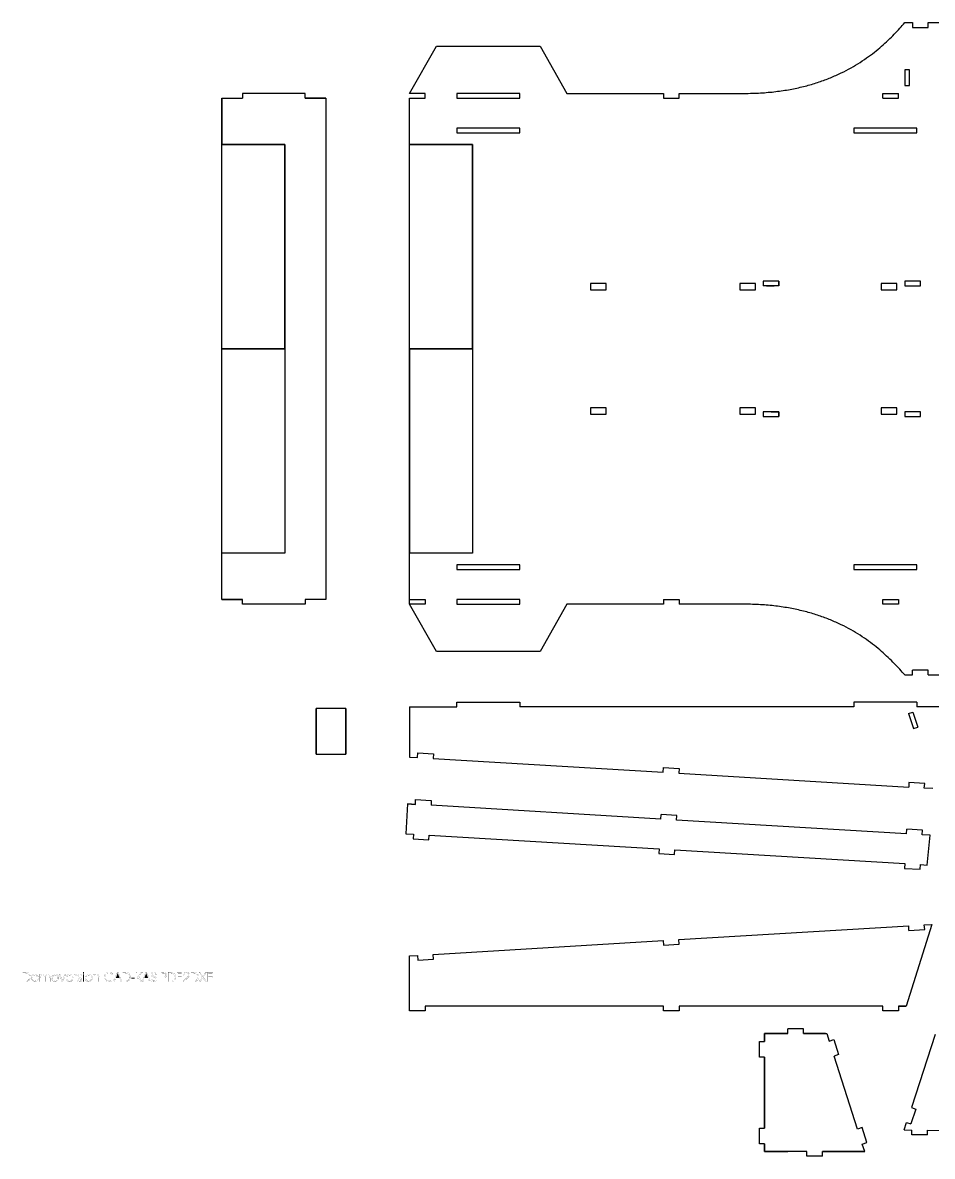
# Model space of a CAD drawing. Header units: metres. Extents: x -3.6 to 32, y 0.5 to 46.5.
# Drawn here: x -3.61 to 19.17, y 0.5 to 28.9 of the extents above; entities that cross this region are included whole.
import ezdxf

# ---------------------------------------------------------------- set-up
doc = ezdxf.new("R2010")
doc.units = ezdxf.units.M
doc.linetypes.add('AUSGEZOGEN', pattern=[0])
doc.layers.get('0').update_dxf_attribs({"linetype": 'AUSGEZOGEN'})

msp = doc.modelspace()

# ---------------------------------------------------------------- linework, layer by layer
for points in [[(14.46, 27.124), (14.565, 27.124), (14.565, 27.124), (14.617, 27.126), (14.617, 27.126), (14.668, 27.127), (14.668, 27.127), (14.718, 27.129), (14.718, 27.129), (14.768, 27.131), (14.768, 27.131), (14.818, 27.132), (14.818, 27.132), (14.868, 27.136), (14.868, 27.136), (14.918, 27.139), (14.918, 27.139), (14.967, 27.142), (14.967, 27.142), (15.015, 27.146), (15.015, 27.146), (15.063, 27.151), (15.063, 27.151), (15.112, 27.154), (15.112, 27.154), (15.158, 27.159), (15.158, 27.159), (15.205, 27.164), (15.205, 27.164), (15.252, 27.169), (15.252, 27.169), (15.298, 27.176), (15.298, 27.176), (15.343, 27.181), (15.343, 27.181), (15.39, 27.187), (15.39, 27.187), (15.435, 27.194), (15.435, 27.194), (15.48, 27.201), (15.48, 27.201), (15.523, 27.209), (15.523, 27.209), (15.568, 27.216), (15.568, 27.216), (15.612, 27.224), (15.612, 27.224), (15.655, 27.232), (15.655, 27.232), (15.697, 27.241), (15.697, 27.241), (15.74, 27.249), (15.74, 27.249), (15.782, 27.257), (15.782, 27.257), (15.823, 27.267), (15.823, 27.267), (15.865, 27.277), (15.865, 27.277), (15.907, 27.287), (15.907, 27.287), (15.947, 27.297), (15.947, 27.297), (15.988, 27.307), (15.988, 27.307), (16.028, 27.317), (16.028, 27.317), (16.067, 27.329), (16.067, 27.329), (16.107, 27.339), (16.107, 27.339), (16.145, 27.351), (16.145, 27.351), (16.185, 27.362), (16.185, 27.362), (16.223, 27.374), (16.223, 27.374), (16.26, 27.386), (16.26, 27.386), (16.298, 27.397), (16.298, 27.397), (16.335, 27.411), (16.335, 27.411), (16.373, 27.422), (16.373, 27.422), (16.41, 27.436), (16.41, 27.436), (16.445, 27.449), (16.445, 27.449), (16.482, 27.462), (16.482, 27.462), (16.518, 27.476), (16.518, 27.476), (16.553, 27.489), (16.553, 27.489), (16.588, 27.504), (16.588, 27.504), (16.623, 27.517), (16.623, 27.517), (16.657, 27.532), (16.657, 27.532), (16.692, 27.546), (16.692, 27.546), (16.725, 27.561), (16.725, 27.561), (16.758, 27.576), (16.758, 27.576), (16.825, 27.606), (16.825, 27.606), (16.888, 27.636), (16.888, 27.636), (16.953, 27.667), (16.953, 27.667), (17.015, 27.699), (17.015, 27.699), (17.077, 27.732), (17.077, 27.732), (17.137, 27.766), (17.137, 27.766), (17.195, 27.799), (17.195, 27.799), (17.252, 27.834), (17.252, 27.834), (17.308, 27.867), (17.308, 27.867), (17.363, 27.902), (17.363, 27.902), (17.418, 27.937), (17.418, 27.937), (17.472, 27.974), (17.472, 27.974), (17.523, 28.011), (17.523, 28.011), (17.575, 28.046), (17.575, 28.046), (17.625, 28.082), (17.625, 28.082), (17.673, 28.119), (17.673, 28.119), (17.722, 28.157), (17.722, 28.157), (17.768, 28.194), (17.768, 28.194), (17.813, 28.232), (17.813, 28.232), (17.858, 28.269), (17.858, 28.269), (17.903, 28.307), (17.903, 28.307), (17.945, 28.344), (17.945, 28.344), (17.987, 28.382), (17.987, 28.382), (18.028, 28.419), (18.028, 28.419), (18.068, 28.457), (18.068, 28.457), (18.108, 28.496), (18.108, 28.496), (18.147, 28.532), (18.147, 28.532), (18.183, 28.569), (18.183, 28.569), (18.22, 28.607), (18.22, 28.607), (18.255, 28.644), (18.255, 28.644), (18.29, 28.681), (18.29, 28.681), (18.325, 28.717), (18.325, 28.717), (18.358, 28.754), (18.358, 28.754), (18.39, 28.789), (18.39, 28.789), (18.422, 28.826), (18.422, 28.826), (18.453, 28.861), (18.453, 28.861), (18.483, 28.896)], [(18.483, 28.896), (18.68, 28.896)], [(18.68, 28.777), (19.073, 28.777), (19.073, 28.777), (19.073, 28.896)], [(18.68, 28.896), (18.68, 28.777)], [(19.073, 28.896), (22.603, 28.896), (22.603, 28.896), (22.603, 28.777)], [(6.082, 27.124), (6.753, 28.304), (6.753, 28.304), (9.348, 28.304), (9.348, 28.304), (10.018, 27.124)], [(18.483, 27.714), (18.483, 27.321), (18.483, 27.321), (18.602, 27.321)], [(18.602, 27.714), (18.483, 27.714)], [(18.602, 27.321), (18.602, 27.714)], [(1.382, 27.006), (1.893, 27.006)], [(1.382, 27.006), (1.893, 27.006)], [(2.957, 20.726), (2.957, 25.844), (2.957, 25.844), (1.382, 25.844), (1.382, 25.844), (1.382, 27.006), (1.382, 27.006), (1.382, 25.844)], [(3.468, 27.006), (3.468, 27.124), (3.468, 27.124), (1.893, 27.124), (1.893, 27.124), (1.893, 27.006)], [(3.98, 27.006), (3.98, 14.447), (3.98, 14.447), (3.468, 14.447)], [(3.98, 27.006), (3.98, 14.447), (3.98, 14.447), (3.468, 14.447)], [(3.468, 27.006), (3.98, 27.006), (3.98, 27.006), (3.468, 27.006), (3.468, 27.006)], [(6.082, 27.006), (6.475, 27.006), (6.475, 27.006), (6.475, 27.124), (6.475, 27.124), (6.082, 27.124)], [(7.657, 20.726), (7.657, 25.844), (7.657, 25.844), (6.082, 25.844), (6.082, 25.844), (6.082, 27.006)], [(7.263, 27.006), (8.838, 27.006), (8.838, 27.006), (8.838, 27.124), (8.838, 27.124), (7.263, 27.124), (7.263, 27.124), (7.263, 27.006)], [(10.018, 27.124), (12.437, 27.124)], [(12.437, 27.124), (12.437, 27.006)], [(12.437, 27.006), (12.83, 27.006)], [(12.83, 27.006), (12.83, 27.124)], [(12.83, 27.124), (14.46, 27.124)], [(17.93, 27.006), (17.93, 27.124), (17.93, 27.124), (18.323, 27.124)], [(17.93, 27.006), (18.323, 27.006)], [(18.323, 27.006), (18.323, 27.124)], [(7.263, 26.139), (8.838, 26.139), (8.838, 26.139), (8.838, 26.257), (8.838, 26.257), (7.263, 26.257), (7.263, 26.257), (7.263, 26.139)], [(17.21, 26.139), (18.785, 26.139), (18.785, 26.139), (18.785, 26.257), (18.785, 26.257), (17.21, 26.257), (17.21, 26.257), (17.21, 26.139)], [(2.957, 20.726), (2.957, 25.844), (2.957, 25.844), (1.382, 25.844)], [(1.382, 20.726), (1.382, 25.844), (1.382, 25.844), (2.957, 25.844), (2.957, 25.844), (2.957, 20.726), (2.957, 20.726), (1.382, 20.726), (1.382, 20.726), (1.382, 25.844), (1.382, 25.844), (2.957, 25.844), (2.957, 25.844), (2.957, 20.726), (2.957, 20.726), (1.382, 20.726), (1.382, 20.726)], [(7.657, 20.726), (7.657, 25.844), (7.657, 25.844), (6.082, 25.844)], [(6.082, 20.726), (6.082, 25.844), (6.082, 25.844), (7.657, 25.844), (7.657, 25.844), (7.657, 20.726), (7.657, 20.726), (6.082, 20.726), (6.082, 20.726), (6.082, 25.844), (6.082, 25.844), (7.657, 25.844), (7.657, 25.844), (7.657, 20.726), (7.657, 20.726), (6.082, 20.726), (6.082, 20.726), (6.082, 15.609)], [(10.61, 22.202), (11.003, 22.202), (11.003, 22.202), (11.003, 22.361), (11.003, 22.361), (10.61, 22.361), (10.61, 22.361), (10.61, 22.202)], [(14.35, 22.202), (14.743, 22.202), (14.743, 22.202), (14.743, 22.361), (14.743, 22.361), (14.35, 22.361), (14.35, 22.361), (14.35, 22.202)], [(15.333, 22.419), (15.333, 22.301), (15.333, 22.301), (14.94, 22.301)], [(15.333, 22.301), (15.333, 22.419), (15.333, 22.419), (14.94, 22.419), (14.94, 22.419), (14.94, 22.301)], [(15.215, 22.301), (15.018, 22.301), (15.018, 22.301), (15.215, 22.301), (15.215, 22.301)], [(15.333, 22.301), (15.333, 22.419)], [(17.893, 22.202), (18.287, 22.202), (18.287, 22.202), (18.287, 22.361), (18.287, 22.361), (17.893, 22.361), (17.893, 22.361), (17.893, 22.202)], [(18.483, 22.301), (18.877, 22.301), (18.877, 22.301), (18.877, 22.419), (18.877, 22.419), (18.483, 22.419), (18.483, 22.419), (18.483, 22.301)], [(2.957, 20.726), (2.957, 15.609), (2.957, 15.609), (1.382, 15.609)], [(2.957, 20.726), (2.957, 15.609), (2.957, 15.609), (1.382, 15.609)], [(1.382, 15.609), (1.382, 20.726), (1.382, 20.726), (2.957, 20.726), (2.957, 20.726), (2.957, 15.609), (2.957, 15.609), (1.382, 15.609), (1.382, 15.609), (1.382, 20.726), (1.382, 20.726), (2.957, 20.726), (2.957, 20.726), (2.957, 15.609), (2.957, 15.609), (1.382, 15.609), (1.382, 15.609)], [(7.657, 20.726), (7.657, 15.609), (7.657, 15.609), (6.082, 15.609)], [(7.657, 20.726), (7.657, 15.609), (7.657, 15.609), (6.082, 15.609)], [(6.082, 20.726), (7.657, 20.726), (7.657, 20.726), (7.657, 15.609), (7.657, 15.609), (6.082, 15.609), (6.082, 15.609), (6.082, 20.726), (6.082, 20.726), (7.657, 20.726), (7.657, 20.726), (7.657, 15.609), (7.657, 15.609), (6.082, 15.609)], [(10.61, 19.092), (11.003, 19.092), (11.003, 19.092), (11.003, 19.251), (11.003, 19.251), (10.61, 19.251), (10.61, 19.251), (10.61, 19.092)], [(14.35, 19.092), (14.743, 19.092), (14.743, 19.092), (14.743, 19.251), (14.743, 19.251), (14.35, 19.251), (14.35, 19.251), (14.35, 19.092)], [(14.94, 19.034), (15.333, 19.034), (15.333, 19.034), (15.333, 19.152), (15.333, 19.152), (14.94, 19.152), (14.94, 19.152), (14.94, 19.034)], [(15.333, 19.152), (15.137, 19.152), (15.137, 19.152), (15.333, 19.152), (15.333, 19.152), (15.333, 19.034), (15.333, 19.034), (15.333, 19.152), (15.333, 19.152)], [(17.893, 19.092), (18.287, 19.092), (18.287, 19.092), (18.287, 19.251), (18.287, 19.251), (17.893, 19.251), (17.893, 19.251), (17.893, 19.092)], [(18.483, 19.034), (18.877, 19.034), (18.877, 19.034), (18.877, 19.152), (18.877, 19.152), (18.483, 19.152), (18.483, 19.152), (18.483, 19.034)], [(1.382, 14.447), (1.382, 15.609)], [(1.382, 14.447), (1.382, 15.609)], [(6.082, 14.329), (6.082, 15.609)], [(7.263, 15.196), (8.838, 15.196), (8.838, 15.196), (8.838, 15.312), (8.838, 15.312), (7.263, 15.312), (7.263, 15.312), (7.263, 15.196)], [(17.21, 15.196), (18.785, 15.196), (18.785, 15.196), (18.785, 15.312), (18.785, 15.312), (17.21, 15.312), (17.21, 15.312), (17.21, 15.196)], [(1.893, 14.447), (1.382, 14.447), (1.382, 14.447), (1.893, 14.447), (1.893, 14.447)], [(3.468, 14.329), (1.893, 14.329), (1.893, 14.329), (1.893, 14.447)], [(3.468, 14.447), (3.468, 14.329)], [(6.082, 14.447), (6.475, 14.447), (6.475, 14.447), (6.475, 14.329)], [(10.018, 14.329), (9.348, 13.147), (9.348, 13.147), (6.753, 13.147), (6.753, 13.147), (6.082, 14.329)], [(6.475, 14.329), (6.082, 14.329)], [(7.263, 14.329), (8.838, 14.329), (8.838, 14.329), (8.838, 14.447), (8.838, 14.447), (7.263, 14.447), (7.263, 14.447), (7.263, 14.329)], [(12.437, 14.447), (12.437, 14.329), (12.437, 14.329), (10.018, 14.329)], [(12.437, 14.447), (12.83, 14.447), (12.83, 14.447), (12.83, 14.329)], [(18.483, 12.557), (18.453, 12.592), (18.453, 12.592), (18.422, 12.627), (18.422, 12.627), (18.39, 12.662), (18.39, 12.662), (18.358, 12.699), (18.358, 12.699), (18.325, 12.736), (18.325, 12.736), (18.29, 12.772), (18.29, 12.772), (18.255, 12.809), (18.255, 12.809), (18.22, 12.846), (18.22, 12.846), (18.183, 12.882), (18.183, 12.882), (18.147, 12.921), (18.147, 12.921), (18.108, 12.957), (18.108, 12.957), (18.068, 12.996), (18.068, 12.996), (18.028, 13.032), (18.028, 13.032), (17.987, 13.071), (17.987, 13.071), (17.945, 13.109), (17.945, 13.109), (17.903, 13.146), (17.903, 13.146), (17.858, 13.184), (17.858, 13.184), (17.813, 13.221), (17.813, 13.221), (17.768, 13.259), (17.768, 13.259), (17.722, 13.296), (17.722, 13.296), (17.673, 13.332), (17.673, 13.332), (17.625, 13.369), (17.625, 13.369), (17.575, 13.406), (17.575, 13.406), (17.523, 13.442), (17.523, 13.442), (17.472, 13.479), (17.472, 13.479), (17.418, 13.514), (17.418, 13.514), (17.363, 13.551), (17.363, 13.551), (17.308, 13.586), (17.308, 13.586), (17.252, 13.619), (17.252, 13.619), (17.195, 13.654), (17.195, 13.654), (17.137, 13.687), (17.137, 13.687), (17.077, 13.721), (17.077, 13.721), (17.015, 13.752), (17.015, 13.752), (16.953, 13.786), (16.953, 13.786), (16.888, 13.816), (16.888, 13.816), (16.825, 13.847), (16.825, 13.847), (16.758, 13.877), (16.758, 13.877), (16.725, 13.892), (16.725, 13.892), (16.692, 13.907), (16.692, 13.907), (16.657, 13.921), (16.657, 13.921), (16.623, 13.936), (16.623, 13.936), (16.588, 13.949), (16.588, 13.949), (16.553, 13.964), (16.553, 13.964), (16.518, 13.977), (16.518, 13.977), (16.482, 13.991), (16.482, 13.991), (16.445, 14.004), (16.445, 14.004), (16.41, 14.017), (16.41, 14.017), (16.373, 14.029), (16.373, 14.029), (16.335, 14.042), (16.335, 14.042), (16.298, 14.054), (16.298, 14.054), (16.26, 14.067), (16.26, 14.067), (16.223, 14.079), (16.223, 14.079), (16.185, 14.091), (16.185, 14.091), (16.145, 14.102), (16.145, 14.102), (16.107, 14.114), (16.107, 14.114), (16.067, 14.124), (16.067, 14.124), (16.028, 14.136), (16.028, 14.136), (15.988, 14.146), (15.988, 14.146), (15.947, 14.156), (15.947, 14.156), (15.907, 14.166), (15.907, 14.166), (15.865, 14.176), (15.865, 14.176), (15.823, 14.186), (15.823, 14.186), (15.782, 14.194), (15.782, 14.194), (15.74, 14.204), (15.74, 14.204), (15.697, 14.212), (15.697, 14.212), (15.655, 14.221), (15.655, 14.221), (15.612, 14.229), (15.612, 14.229), (15.568, 14.237), (15.568, 14.237), (15.523, 14.244), (15.523, 14.244), (15.48, 14.251), (15.48, 14.251), (15.435, 14.259), (15.435, 14.259), (15.39, 14.266), (15.39, 14.266), (15.343, 14.271), (15.343, 14.271), (15.298, 14.277), (15.298, 14.277), (15.252, 14.282), (15.252, 14.282), (15.205, 14.289), (15.205, 14.289), (15.158, 14.294), (15.158, 14.294), (15.112, 14.299), (15.112, 14.299), (15.063, 14.302), (15.063, 14.302), (15.015, 14.307), (15.015, 14.307), (14.967, 14.311), (14.967, 14.311), (14.918, 14.314), (14.918, 14.314), (14.868, 14.317), (14.868, 14.317), (14.818, 14.321), (14.818, 14.321), (14.768, 14.322), (14.768, 14.322), (14.718, 14.324), (14.718, 14.324), (14.668, 14.326), (14.668, 14.326), (14.617, 14.327), (14.617, 14.327), (14.565, 14.327), (14.565, 14.327), (14.513, 14.329), (14.513, 14.329), (12.83, 14.329)], [(17.93, 14.447), (18.323, 14.447)], [(18.323, 14.329), (17.93, 14.329), (17.93, 14.329), (17.93, 14.447)], [(18.323, 14.447), (18.323, 14.329)], [(18.483, 12.557), (18.68, 12.557), (18.68, 12.557), (18.68, 12.676)], [(19.073, 12.557), (19.073, 12.676), (19.073, 12.676), (18.68, 12.676)], [(19.073, 12.557), (22.603, 12.557)], [(4.488, 11.719), (3.742, 11.719)], [(4.488, 11.719), (3.742, 11.719), (3.742, 11.719), (3.742, 10.577), (3.742, 10.577), (3.742, 11.719)], [(4.488, 10.577), (4.488, 11.719), (4.488, 11.719), (4.488, 10.577), (4.488, 10.577)], [(6.082, 11.761), (7.263, 11.761), (7.263, 11.761), (7.263, 11.879)], [(6.082, 11.761), (6.082, 10.501)], [(7.263, 11.879), (8.838, 11.879)], [(8.838, 11.879), (8.838, 11.761)], [(17.21, 11.761), (8.838, 11.761)], [(18.785, 11.879), (17.21, 11.879), (17.21, 11.879), (17.21, 11.761)], [(18.785, 11.879), (18.785, 11.761)], [(27.158, 11.761), (18.785, 11.761)], [(18.577, 11.591), (18.688, 11.627), (18.688, 11.627), (18.81, 11.254)], [(18.577, 11.591), (18.698, 11.217), (18.698, 11.217), (18.81, 11.254)], [(3.742, 10.577), (4.488, 10.577)], [(3.742, 10.577), (4.488, 10.577)], [(6.082, 10.501), (6.278, 10.489), (6.278, 10.489), (6.285, 10.607)], [(6.285, 10.607), (6.678, 10.582)], [(6.678, 10.582), (6.672, 10.466)], [(6.672, 10.466), (12.43, 10.119)], [(12.43, 10.119), (12.437, 10.236)], [(12.437, 10.236), (12.83, 10.212), (12.83, 10.212), (12.823, 10.096)], [(12.823, 10.096), (18.582, 9.749)], [(19.187, 9.712), (18.973, 9.724), (18.973, 9.724), (18.982, 9.842), (18.982, 9.842), (18.588, 9.866), (18.588, 9.866), (18.582, 9.749)], [(6.225, 9.317), (6.232, 9.436)], [(6.232, 9.436), (6.625, 9.411)], [(6.625, 9.411), (6.618, 9.294)], [(6.028, 9.329), (5.983, 8.582)], [(6.028, 9.329), (6.225, 9.317), (6.225, 9.317), (6.035, 9.329)], [(12.377, 8.947), (6.618, 9.294)], [(12.377, 8.947), (12.383, 9.064)], [(12.768, 8.924), (12.777, 9.041), (12.777, 9.041), (12.383, 9.064)], [(18.527, 8.577), (12.768, 8.924)], [(5.983, 8.582), (5.99, 8.582)], [(5.99, 8.582), (6.18, 8.571), (6.18, 8.571), (6.173, 8.452)], [(6.565, 8.429), (6.573, 8.547)], [(6.573, 8.547), (12.332, 8.201)], [(18.527, 8.577), (18.535, 8.694)], [(18.92, 8.552), (18.927, 8.671), (18.927, 8.671), (18.535, 8.694)], [(19.045, 7.796), (19.117, 8.541), (19.117, 8.541), (18.92, 8.552)], [(6.173, 8.452), (6.565, 8.429)], [(12.332, 8.201), (12.323, 8.082)], [(12.323, 8.082), (12.717, 8.059)], [(12.717, 8.059), (12.723, 8.177)], [(12.723, 8.177), (18.482, 7.831)], [(18.482, 7.831), (18.475, 7.712)], [(18.475, 7.712), (18.868, 7.689), (18.868, 7.689), (18.875, 7.806)], [(18.875, 7.806), (19.045, 7.796)], [(19.045, 7.796), (19.037, 7.797)], [(12.823, 5.929), (18.582, 6.276)], [(19.16, 6.311), (18.52, 4.262)], [(18.588, 6.157), (18.582, 6.276)], [(18.982, 6.181), (18.973, 6.299), (18.973, 6.299), (19.16, 6.311)], [(18.588, 6.157), (18.982, 6.181)], [(6.672, 5.559), (12.43, 5.906)], [(12.43, 5.906), (12.437, 5.787), (12.437, 5.787), (12.83, 5.811)], [(12.83, 5.811), (12.823, 5.929)], [(6.082, 5.522), (6.278, 5.534), (6.278, 5.534), (6.285, 5.417)], [(6.082, 4.262), (6.082, 5.522)], [(6.285, 5.417), (6.678, 5.441)], [(6.678, 5.441), (6.672, 5.559)], [(6.475, 4.144), (6.082, 4.144), (6.082, 4.144), (6.082, 4.262)], [(12.437, 4.262), (6.475, 4.262)], [(6.475, 4.262), (6.475, 4.144)], [(12.437, 4.144), (12.437, 4.262)], [(12.83, 4.262), (12.83, 4.144), (12.83, 4.144), (12.437, 4.144)], [(17.93, 4.262), (12.83, 4.262)], [(17.93, 4.144), (17.93, 4.262)], [(18.323, 4.262), (18.323, 4.144)], [(18.52, 4.262), (18.323, 4.262), (18.323, 4.262), (18.52, 4.262), (18.52, 4.262)], [(18.323, 4.144), (17.93, 4.144)], [(15.553, 3.574), (15.553, 3.692)], [(15.947, 3.574), (15.947, 3.692), (15.947, 3.692), (15.553, 3.692)], [(15.553, 3.574), (14.967, 3.574), (14.967, 3.574), (15.553, 3.574), (15.553, 3.574)], [(14.967, 3.574), (14.967, 3.377), (14.967, 3.377), (14.967, 3.574), (14.967, 3.574)], [(16.497, 3.574), (15.947, 3.574), (15.947, 3.574), (16.533, 3.574)], [(16.533, 3.574), (16.593, 3.387), (16.593, 3.387), (16.707, 3.424)], [(16.707, 3.424), (16.827, 3.049)], [(19.247, 3.554), (18.648, 1.721)], [(14.848, 3.377), (14.967, 3.377)], [(14.848, 2.984), (14.848, 3.377)], [(14.967, 2.984), (14.848, 2.984)], [(14.967, 2.984), (14.967, 1.209), (14.967, 1.209), (14.967, 2.984), (14.967, 2.984)], [(16.827, 3.049), (16.713, 3.012)], [(17.3, 1.182), (16.713, 3.012)], [(18.648, 1.721), (18.76, 1.684)], [(18.76, 1.684), (18.638, 1.311)], [(14.848, 1.209), (14.967, 1.209)], [(14.848, 0.816), (14.848, 1.209)], [(17.48, 0.621), (17.42, 0.807), (17.42, 0.807), (17.533, 0.844), (17.533, 0.844), (17.413, 1.219), (17.413, 1.219), (17.3, 1.182)], [(18.465, 1.161), (18.525, 1.347), (18.525, 1.347), (18.638, 1.311)], [(18.465, 1.161), (18.662, 1.159)], [(19.055, 1.039), (18.66, 1.041), (18.66, 1.041), (18.662, 1.159)], [(19.055, 1.156), (22.585, 1.132)], [(19.055, 1.039), (19.055, 1.156)], [(14.967, 0.816), (14.848, 0.816)], [(16.03, 0.619), (14.967, 0.619), (14.967, 0.619), (15.553, 0.619), (15.553, 0.619), (14.967, 0.619), (14.967, 0.619), (14.967, 0.816), (14.967, 0.816), (14.967, 0.619)], [(16.423, 0.501), (16.03, 0.501), (16.03, 0.501), (16.03, 0.619)], [(16.423, 0.619), (17.48, 0.621), (17.48, 0.621), (16.423, 0.619), (16.423, 0.619)], [(16.423, 0.501), (16.423, 0.619)]]:
    msp.add_lwpolyline(points)
at = {"color": 39, "linetype": 'CONTINUOUS', "const_width": 0.003}
for points in [[(-3.609, 5.112), (-3.541, 5.112), (-3.524, 5.112), (-3.508, 5.11), (-3.494, 5.107), (-3.482, 5.102), (-3.471, 5.097), (-3.461, 5.089), (-3.448, 5.077), (-3.438, 5.063), (-3.429, 5.047), (-3.423, 5.03), (-3.419, 5.013), (-3.418, 4.994), (-3.42, 4.974), (-3.424, 4.955), (-3.431, 4.937), (-3.44, 4.921), (-3.452, 4.907), (-3.466, 4.895), (-3.476, 4.889), (-3.487, 4.884), (-3.498, 4.88), (-3.512, 4.877), (-3.53, 4.876), (-3.552, 4.875), (-3.609, 4.875), (-3.609, 5.112)], [(-2.078, 5.075), (-2.101, 5.075), (-2.101, 5.112), (-2.078, 5.112), (-2.078, 5.075)], [(-1.367, 5.051), (-1.378, 5.065), (-1.39, 5.075), (-1.402, 5.084), (-1.416, 5.089), (-1.431, 5.093), (-1.447, 5.094), (-1.472, 5.091), (-1.495, 5.081), (-1.515, 5.065), (-1.53, 5.044), (-1.54, 5.021), (-1.543, 4.995), (-1.54, 4.968), (-1.531, 4.944), (-1.515, 4.923), (-1.495, 4.906), (-1.472, 4.896), (-1.447, 4.893), (-1.431, 4.894), (-1.417, 4.898), (-1.403, 4.903), (-1.39, 4.911), (-1.379, 4.922), (-1.368, 4.934), (-1.341, 4.934), (-1.353, 4.915), (-1.367, 4.9), (-1.384, 4.887), (-1.403, 4.878), (-1.424, 4.873), (-1.446, 4.871), (-1.479, 4.875), (-1.508, 4.887), (-1.533, 4.906), (-1.552, 4.932), (-1.564, 4.962), (-1.568, 4.995), (-1.567, 5.012), (-1.563, 5.027), (-1.558, 5.043), (-1.551, 5.057), (-1.542, 5.07), (-1.531, 5.083), (-1.519, 5.093), (-1.506, 5.102), (-1.493, 5.108), (-1.478, 5.113), (-1.463, 5.116), (-1.447, 5.117), (-1.424, 5.115), (-1.403, 5.109), (-1.383, 5.1), (-1.366, 5.087), (-1.351, 5.071), (-1.339, 5.051), (-1.367, 5.051)], [(-1.311, 4.875), (-1.335, 4.875), (-1.243, 5.112), (-1.215, 5.112), (-1.124, 4.875), (-1.149, 4.875), (-1.177, 4.95), (-1.282, 4.95), (-1.311, 4.875)], [(-1.106, 5.112), (-1.039, 5.112), (-1.021, 5.112), (-1.005, 5.11), (-0.992, 5.107), (-0.98, 5.102), (-0.968, 5.097), (-0.958, 5.089), (-0.946, 5.077), (-0.935, 5.063), (-0.927, 5.047), (-0.92, 5.03), (-0.917, 5.013), (-0.916, 4.994), (-0.917, 4.974), (-0.921, 4.955), (-0.928, 4.937), (-0.937, 4.921), (-0.949, 4.907), (-0.963, 4.895), (-0.973, 4.889), (-0.984, 4.884), (-0.995, 4.88), (-1.009, 4.877), (-1.027, 4.876), (-1.049, 4.875), (-1.106, 4.875), (-1.106, 5.112)], [(-0.748, 4.949), (-0.748, 4.875), (-0.77, 4.875), (-0.77, 5.112), (-0.748, 5.112), (-0.748, 4.981), (-0.638, 5.112), (-0.61, 5.112), (-0.706, 4.998), (-0.612, 4.875), (-0.64, 4.875), (-0.721, 4.98), (-0.748, 4.949)], [(-0.597, 4.875), (-0.621, 4.875), (-0.529, 5.112), (-0.501, 5.112), (-0.41, 4.875), (-0.435, 4.875), (-0.463, 4.95), (-0.569, 4.95), (-0.597, 4.875)], [(-0.395, 4.943), (-0.373, 4.943), (-0.371, 4.929), (-0.367, 4.918), (-0.361, 4.908), (-0.352, 4.901), (-0.341, 4.897), (-0.33, 4.895), (-0.317, 4.897), (-0.306, 4.901), (-0.297, 4.908), (-0.29, 4.918), (-0.286, 4.929), (-0.285, 4.943), (-0.29, 4.963), (-0.307, 4.979), (-0.334, 4.992), (-0.337, 4.993), (-0.339, 4.993), (-0.34, 4.994), (-0.356, 5), (-0.368, 5.008), (-0.378, 5.016), (-0.384, 5.027), (-0.388, 5.039), (-0.389, 5.052), (-0.387, 5.07), (-0.381, 5.086), (-0.372, 5.099), (-0.359, 5.109), (-0.343, 5.115), (-0.326, 5.117), (-0.309, 5.115), (-0.295, 5.109), (-0.284, 5.1), (-0.275, 5.088), (-0.269, 5.073), (-0.266, 5.054), (-0.288, 5.054), (-0.29, 5.066), (-0.294, 5.076), (-0.3, 5.084), (-0.307, 5.09), (-0.316, 5.093), (-0.326, 5.095), (-0.337, 5.093), (-0.346, 5.089), (-0.355, 5.083), (-0.361, 5.075), (-0.365, 5.065), (-0.366, 5.054), (-0.365, 5.048), (-0.364, 5.043), (-0.362, 5.038), (-0.36, 5.033), (-0.356, 5.029), (-0.352, 5.025), (-0.345, 5.022), (-0.336, 5.018), (-0.323, 5.013), (-0.316, 5.011), (-0.309, 5.009), (-0.305, 5.007), (-0.291, 5), (-0.28, 4.993), (-0.271, 4.984), (-0.266, 4.974), (-0.262, 4.961), (-0.261, 4.947), (-0.263, 4.926), (-0.269, 4.907), (-0.28, 4.892), (-0.294, 4.88), (-0.31, 4.873), (-0.33, 4.871), (-0.348, 4.873), (-0.364, 4.88), (-0.377, 4.891), (-0.387, 4.905), (-0.393, 4.923), (-0.395, 4.943)], [(-0.136, 5.112), (-0.086, 5.112), (-0.073, 5.112), (-0.061, 5.111), (-0.052, 5.11), (-0.043, 5.108), (-0.036, 5.106), (-0.03, 5.103), (-0.02, 5.096), (-0.012, 5.088), (-0.006, 5.078), (-0.001, 5.068), (0.002, 5.057), (0.003, 5.044), (0.002, 5.033), (-0.001, 5.022), (-0.005, 5.011), (-0.011, 5.002), (-0.018, 4.994), (-0.026, 4.987), (-0.033, 4.983), (-0.04, 4.98), (-0.049, 4.978), (-0.058, 4.976), (-0.069, 4.975), (-0.082, 4.975), (-0.113, 4.975), (-0.113, 4.875), (-0.136, 4.875), (-0.136, 5.112)], [(0.034, 5.112), (0.102, 5.112), (0.119, 5.112), (0.135, 5.11), (0.149, 5.107), (0.161, 5.102), (0.172, 5.097), (0.182, 5.089), (0.195, 5.077), (0.205, 5.063), (0.214, 5.047), (0.22, 5.03), (0.224, 5.013), (0.225, 4.994), (0.224, 4.974), (0.219, 4.955), (0.213, 4.937), (0.203, 4.921), (0.192, 4.907), (0.178, 4.895), (0.167, 4.889), (0.157, 4.884), (0.145, 4.88), (0.131, 4.877), (0.114, 4.876), (0.091, 4.875), (0.034, 4.875), (0.034, 5.112)], [(0.257, 4.875), (0.257, 5.112), (0.374, 5.112), (0.374, 5.089), (0.28, 5.089), (0.28, 5.006), (0.374, 5.006), (0.374, 4.983), (0.28, 4.983), (0.28, 4.875), (0.257, 4.875)], [(0.565, 4.875), (0.418, 4.875), (0.418, 4.898), (0.502, 4.978), (0.517, 4.993), (0.528, 5.005), (0.535, 5.015), (0.539, 5.025), (0.542, 5.034), (0.543, 5.044), (0.541, 5.058), (0.536, 5.07), (0.528, 5.081), (0.518, 5.089), (0.505, 5.094), (0.491, 5.096), (0.477, 5.094), (0.465, 5.089), (0.454, 5.081), (0.447, 5.069), (0.442, 5.056), (0.44, 5.04), (0.44, 5.039), (0.441, 5.038), (0.441, 5.036), (0.441, 5.035), (0.441, 5.034), (0.441, 5.033), (0.418, 5.033), (0.418, 5.037), (0.42, 5.059), (0.427, 5.078), (0.439, 5.095), (0.454, 5.107), (0.472, 5.115), (0.493, 5.117), (0.512, 5.115), (0.529, 5.108), (0.544, 5.096), (0.556, 5.08), (0.563, 5.062), (0.565, 5.042), (0.564, 5.03), (0.561, 5.018), (0.557, 5.007), (0.55, 4.995), (0.54, 4.984), (0.528, 4.972), (0.449, 4.898), (0.565, 4.898), (0.565, 4.875)], [(0.606, 5.112), (0.674, 5.112), (0.691, 5.112), (0.707, 5.11), (0.721, 5.107), (0.733, 5.102), (0.744, 5.097), (0.754, 5.089), (0.767, 5.077), (0.777, 5.063), (0.786, 5.047), (0.792, 5.03), (0.796, 5.013), (0.797, 4.994), (0.796, 4.974), (0.791, 4.955), (0.785, 4.937), (0.775, 4.921), (0.764, 4.907), (0.75, 4.895), (0.739, 4.889), (0.729, 4.884), (0.717, 4.88), (0.703, 4.877), (0.686, 4.876), (0.663, 4.875), (0.606, 4.875), (0.606, 5.112)], [(0.834, 4.875), (0.806, 4.875), (0.888, 4.995), (0.808, 5.112), (0.837, 5.112), (0.902, 5.014), (0.967, 5.112), (0.995, 5.112), (0.915, 4.995), (0.997, 4.875), (0.968, 4.875), (0.902, 4.976), (0.834, 4.875)], [(1.018, 4.875), (1.018, 5.112), (1.135, 5.112), (1.135, 5.089), (1.041, 5.089), (1.041, 5.006), (1.135, 5.006), (1.135, 4.983), (1.041, 4.983), (1.041, 4.875), (1.018, 4.875)], [(-3.586, 5.09), (-3.586, 4.898), (-3.537, 4.898), (-3.51, 4.901), (-3.486, 4.909), (-3.468, 4.923), (-3.454, 4.942), (-3.446, 4.966), (-3.443, 4.995), (-3.444, 5.01), (-3.447, 5.025), (-3.452, 5.038), (-3.458, 5.05), (-3.466, 5.061), (-3.475, 5.071), (-3.483, 5.077), (-3.492, 5.082), (-3.501, 5.085), (-3.512, 5.088), (-3.526, 5.089), (-3.543, 5.09), (-3.586, 5.09)], [(-3.214, 4.958), (-3.376, 4.958), (-3.373, 4.939), (-3.366, 4.924), (-3.355, 4.91), (-3.341, 4.9), (-3.325, 4.894), (-3.307, 4.892), (-3.294, 4.894), (-3.282, 4.897), (-3.271, 4.903), (-3.261, 4.911), (-3.253, 4.92), (-3.246, 4.932), (-3.22, 4.932), (-3.229, 4.914), (-3.241, 4.898), (-3.255, 4.886), (-3.27, 4.877), (-3.288, 4.872), (-3.307, 4.87), (-3.331, 4.873), (-3.353, 4.883), (-3.373, 4.898), (-3.388, 4.918), (-3.397, 4.94), (-3.4, 4.965), (-3.397, 4.991), (-3.388, 5.013), (-3.373, 5.033), (-3.354, 5.047), (-3.331, 5.056), (-3.306, 5.059), (-3.28, 5.056), (-3.258, 5.047), (-3.24, 5.032), (-3.226, 5.011), (-3.217, 4.987), (-3.214, 4.959), (-3.214, 4.958)], [(-3.24, 4.977), (-3.245, 4.995), (-3.253, 5.011), (-3.264, 5.022), (-3.276, 5.031), (-3.292, 5.036), (-3.309, 5.038), (-3.325, 5.036), (-3.34, 5.03), (-3.353, 5.021), (-3.364, 5.009), (-3.371, 4.994), (-3.375, 4.977), (-3.24, 4.977)], [(-3.047, 5.026), (-3.039, 5.036), (-3.03, 5.044), (-3.02, 5.05), (-3.009, 5.054), (-2.997, 5.057), (-2.984, 5.058), (-2.962, 5.056), (-2.944, 5.048), (-2.931, 5.036), (-2.922, 5.019), (-2.916, 4.995), (-2.914, 4.966), (-2.914, 4.875), (-2.936, 4.875), (-2.936, 4.97), (-2.938, 4.992), (-2.941, 5.009), (-2.948, 5.021), (-2.957, 5.029), (-2.97, 5.034), (-2.986, 5.036), (-2.996, 5.035), (-3.005, 5.033), (-3.013, 5.03), (-3.02, 5.025), (-3.027, 5.019), (-3.032, 5.012), (-3.034, 5.007), (-3.036, 5.001), (-3.038, 4.995), (-3.038, 4.987), (-3.039, 4.976), (-3.039, 4.962), (-3.039, 4.875), (-3.061, 4.875), (-3.061, 4.976), (-3.062, 4.994), (-3.067, 5.01), (-3.074, 5.021), (-3.083, 5.029), (-3.096, 5.034), (-3.112, 5.036), (-3.122, 5.035), (-3.131, 5.033), (-3.139, 5.03), (-3.147, 5.025), (-3.153, 5.019), (-3.158, 5.012), (-3.161, 5.007), (-3.163, 5.001), (-3.164, 4.995), (-3.165, 4.987), (-3.165, 4.976), (-3.166, 4.962), (-3.166, 4.875), (-3.188, 4.875), (-3.188, 5.054), (-3.166, 5.054), (-3.166, 5.034), (-3.158, 5.041), (-3.15, 5.047), (-3.141, 5.052), (-3.132, 5.055), (-3.121, 5.057), (-3.11, 5.058), (-3.097, 5.057), (-3.084, 5.054), (-3.073, 5.049), (-3.063, 5.043), (-3.054, 5.035), (-3.047, 5.026)], [(-2.887, 4.965), (-2.884, 4.99), (-2.875, 5.012), (-2.86, 5.032), (-2.841, 5.048), (-2.82, 5.057), (-2.796, 5.06), (-2.772, 5.057), (-2.75, 5.048), (-2.73, 5.033), (-2.715, 5.013), (-2.706, 4.991), (-2.703, 4.967), (-2.706, 4.942), (-2.715, 4.919), (-2.729, 4.899), (-2.749, 4.883), (-2.77, 4.874), (-2.795, 4.87), (-2.819, 4.873), (-2.841, 4.883), (-2.86, 4.898), (-2.875, 4.918), (-2.884, 4.94), (-2.887, 4.965)], [(-2.863, 4.965), (-2.861, 4.946), (-2.854, 4.928), (-2.844, 4.913), (-2.829, 4.902), (-2.813, 4.895), (-2.795, 4.892), (-2.776, 4.895), (-2.76, 4.902), (-2.746, 4.913), (-2.735, 4.928), (-2.729, 4.946), (-2.727, 4.965), (-2.729, 4.985), (-2.736, 5.003), (-2.747, 5.018), (-2.761, 5.029), (-2.778, 5.036), (-2.797, 5.038), (-2.814, 5.036), (-2.83, 5.029), (-2.844, 5.017), (-2.855, 5.002), (-2.861, 4.985), (-2.863, 4.965)], [(-2.606, 4.875), (-2.627, 4.875), (-2.697, 5.054), (-2.672, 5.054), (-2.615, 4.91), (-2.557, 5.054), (-2.532, 5.054), (-2.606, 4.875)], [(-2.341, 4.958), (-2.503, 4.958), (-2.499, 4.939), (-2.492, 4.924), (-2.481, 4.91), (-2.468, 4.9), (-2.452, 4.894), (-2.434, 4.892), (-2.421, 4.894), (-2.409, 4.897), (-2.398, 4.903), (-2.388, 4.911), (-2.379, 4.92), (-2.373, 4.932), (-2.347, 4.932), (-2.356, 4.914), (-2.368, 4.898), (-2.381, 4.886), (-2.397, 4.877), (-2.414, 4.872), (-2.433, 4.87), (-2.458, 4.873), (-2.48, 4.883), (-2.499, 4.898), (-2.514, 4.918), (-2.523, 4.94), (-2.526, 4.965), (-2.523, 4.991), (-2.515, 5.013), (-2.5, 5.033), (-2.481, 5.047), (-2.458, 5.056), (-2.432, 5.059), (-2.407, 5.056), (-2.385, 5.047), (-2.366, 5.032), (-2.352, 5.011), (-2.344, 4.987), (-2.341, 4.959), (-2.341, 4.958)], [(-2.366, 4.977), (-2.372, 4.995), (-2.38, 5.011), (-2.39, 5.022), (-2.403, 5.031), (-2.418, 5.036), (-2.436, 5.038), (-2.452, 5.036), (-2.467, 5.03), (-2.48, 5.021), (-2.49, 5.009), (-2.498, 4.994), (-2.502, 4.977), (-2.366, 4.977)], [(-2.292, 4.875), (-2.315, 4.875), (-2.315, 5.054), (-2.293, 5.054), (-2.293, 5.034), (-2.287, 5.041), (-2.281, 5.047), (-2.275, 5.051), (-2.268, 5.054), (-2.26, 5.056), (-2.251, 5.057), (-2.251, 5.032), (-2.264, 5.03), (-2.275, 5.026), (-2.282, 5.019), (-2.287, 5.01), (-2.291, 4.998), (-2.292, 4.984), (-2.292, 4.875)], [(-2.243, 4.932), (-2.219, 4.932), (-2.219, 4.931), (-2.218, 4.921), (-2.215, 4.911), (-2.209, 4.903), (-2.202, 4.897), (-2.195, 4.894), (-2.186, 4.892), (-2.177, 4.893), (-2.17, 4.896), (-2.163, 4.901), (-2.158, 4.907), (-2.155, 4.914), (-2.154, 4.922), (-2.155, 4.93), (-2.157, 4.937), (-2.161, 4.943), (-2.167, 4.948), (-2.176, 4.953), (-2.187, 4.957), (-2.205, 4.965), (-2.217, 4.972), (-2.226, 4.979), (-2.231, 4.987), (-2.234, 4.997), (-2.235, 5.009), (-2.233, 5.022), (-2.228, 5.034), (-2.22, 5.044), (-2.209, 5.053), (-2.197, 5.057), (-2.183, 5.059), (-2.169, 5.058), (-2.157, 5.053), (-2.146, 5.046), (-2.139, 5.036), (-2.134, 5.024), (-2.132, 5.01), (-2.157, 5.01), (-2.158, 5.018), (-2.16, 5.024), (-2.165, 5.029), (-2.17, 5.033), (-2.177, 5.036), (-2.184, 5.036), (-2.191, 5.036), (-2.198, 5.033), (-2.203, 5.029), (-2.207, 5.023), (-2.21, 5.017), (-2.211, 5.01), (-2.21, 5.005), (-2.209, 5.001), (-2.207, 4.997), (-2.205, 4.993), (-2.202, 4.99), (-2.197, 4.987), (-2.192, 4.984), (-2.186, 4.981), (-2.178, 4.979), (-2.171, 4.977), (-2.165, 4.975), (-2.162, 4.973), (-2.151, 4.968), (-2.143, 4.962), (-2.137, 4.954), (-2.133, 4.946), (-2.13, 4.936), (-2.129, 4.924), (-2.131, 4.91), (-2.136, 4.897), (-2.145, 4.886), (-2.157, 4.877), (-2.17, 4.872), (-2.186, 4.871), (-2.202, 4.873), (-2.215, 4.878), (-2.227, 4.887), (-2.235, 4.9), (-2.24, 4.914), (-2.243, 4.932)], [(-2.101, 4.875), (-2.101, 5.054), (-2.078, 5.054), (-2.078, 4.875), (-2.101, 4.875)], [(-2.051, 4.965), (-2.048, 4.99), (-2.039, 5.012), (-2.024, 5.032), (-2.005, 5.048), (-1.984, 5.057), (-1.96, 5.06), (-1.935, 5.057), (-1.913, 5.048), (-1.894, 5.033), (-1.878, 5.013), (-1.869, 4.991), (-1.866, 4.967), (-1.869, 4.942), (-1.878, 4.919), (-1.893, 4.899), (-1.912, 4.883), (-1.934, 4.874), (-1.958, 4.87), (-1.983, 4.873), (-2.005, 4.883), (-2.024, 4.898), (-2.039, 4.918), (-2.048, 4.94), (-2.051, 4.965)], [(-2.027, 4.965), (-2.025, 4.946), (-2.018, 4.928), (-2.007, 4.913), (-1.993, 4.902), (-1.977, 4.895), (-1.958, 4.892), (-1.94, 4.895), (-1.924, 4.902), (-1.91, 4.913), (-1.899, 4.928), (-1.893, 4.946), (-1.89, 4.965), (-1.893, 4.985), (-1.899, 5.003), (-1.91, 5.018), (-1.925, 5.029), (-1.941, 5.036), (-1.96, 5.038), (-1.978, 5.036), (-1.993, 5.029), (-2.007, 5.017), (-2.018, 5.002), (-2.025, 4.985), (-2.027, 4.965)], [(-1.839, 5.054), (-1.817, 5.054), (-1.817, 5.034), (-1.81, 5.042), (-1.801, 5.048), (-1.792, 5.052), (-1.783, 5.055), (-1.772, 5.057), (-1.761, 5.058), (-1.748, 5.057), (-1.736, 5.055), (-1.726, 5.051), (-1.716, 5.045), (-1.708, 5.038), (-1.701, 5.03), (-1.698, 5.023), (-1.695, 5.015), (-1.692, 5.007), (-1.691, 4.997), (-1.69, 4.984), (-1.69, 4.969), (-1.69, 4.875), (-1.712, 4.875), (-1.712, 4.976), (-1.714, 4.995), (-1.718, 5.01), (-1.724, 5.022), (-1.734, 5.03), (-1.747, 5.034), (-1.763, 5.036), (-1.773, 5.035), (-1.782, 5.033), (-1.791, 5.03), (-1.798, 5.025), (-1.804, 5.019), (-1.809, 5.012), (-1.812, 5.007), (-1.814, 5.001), (-1.815, 4.995), (-1.816, 4.987), (-1.817, 4.976), (-1.817, 4.962), (-1.817, 4.875), (-1.839, 4.875), (-1.839, 5.054)], [(-1.185, 4.971), (-1.23, 5.09), (-1.274, 4.971), (-1.185, 4.971)], [(-1.083, 5.09), (-1.083, 4.898), (-1.035, 4.898), (-1.007, 4.901), (-0.984, 4.909), (-0.965, 4.923), (-0.951, 4.942), (-0.943, 4.966), (-0.941, 4.995), (-0.941, 5.01), (-0.944, 5.025), (-0.949, 5.038), (-0.955, 5.05), (-0.963, 5.061), (-0.973, 5.071), (-0.981, 5.077), (-0.989, 5.082), (-0.999, 5.085), (-1.01, 5.088), (-1.023, 5.089), (-1.04, 5.09), (-1.083, 5.09)], [(-0.808, 4.976), (-0.808, 4.954), (-0.884, 4.954), (-0.884, 4.976), (-0.808, 4.976)], [(-0.471, 4.971), (-0.516, 5.09), (-0.56, 4.971), (-0.471, 4.971)], [(-0.113, 5.089), (-0.113, 4.999), (-0.079, 4.999), (-0.061, 5), (-0.047, 5.004), (-0.037, 5.01), (-0.029, 5.018), (-0.024, 5.03), (-0.023, 5.043), (-0.024, 5.058), (-0.029, 5.069), (-0.037, 5.078), (-0.048, 5.084), (-0.062, 5.088), (-0.081, 5.089), (-0.113, 5.089)], [(0.057, 5.09), (0.057, 4.898), (0.106, 4.898), (0.134, 4.901), (0.157, 4.909), (0.175, 4.923), (0.189, 4.942), (0.197, 4.966), (0.2, 4.995), (0.199, 5.01), (0.196, 5.025), (0.192, 5.038), (0.185, 5.05), (0.177, 5.061), (0.168, 5.071), (0.16, 5.077), (0.151, 5.082), (0.142, 5.085), (0.131, 5.088), (0.117, 5.089), (0.1, 5.09), (0.057, 5.09)], [(0.629, 5.09), (0.629, 4.898), (0.678, 4.898), (0.706, 4.901), (0.729, 4.909), (0.747, 4.923), (0.761, 4.942), (0.769, 4.966), (0.772, 4.995), (0.771, 5.01), (0.768, 5.025), (0.764, 5.038), (0.757, 5.05), (0.749, 5.061), (0.74, 5.071), (0.732, 5.077), (0.723, 5.082), (0.714, 5.085), (0.703, 5.088), (0.689, 5.089), (0.672, 5.09), (0.629, 5.09)]]:
    msp.add_lwpolyline(points, dxfattribs=at)
at = {"color": 39}
for points in [[(-2.078, 5.075), (-2.101, 5.075), (-2.078, 5.112), (-2.101, 5.112)], [(-2.101, 4.875), (-2.101, 5.054), (-2.078, 4.875), (-2.078, 5.054)], [(-1.185, 4.971), (-1.23, 5.09), (-1.185, 4.971), (-1.274, 4.971)], [(-0.808, 4.976), (-0.808, 4.954), (-0.884, 4.976), (-0.884, 4.954)], [(-0.471, 4.971), (-0.516, 5.09), (-0.471, 4.971), (-0.56, 4.971)]]:
    msp.add_solid(points, dxfattribs=at)

doc.saveas('drawing.dxf')
